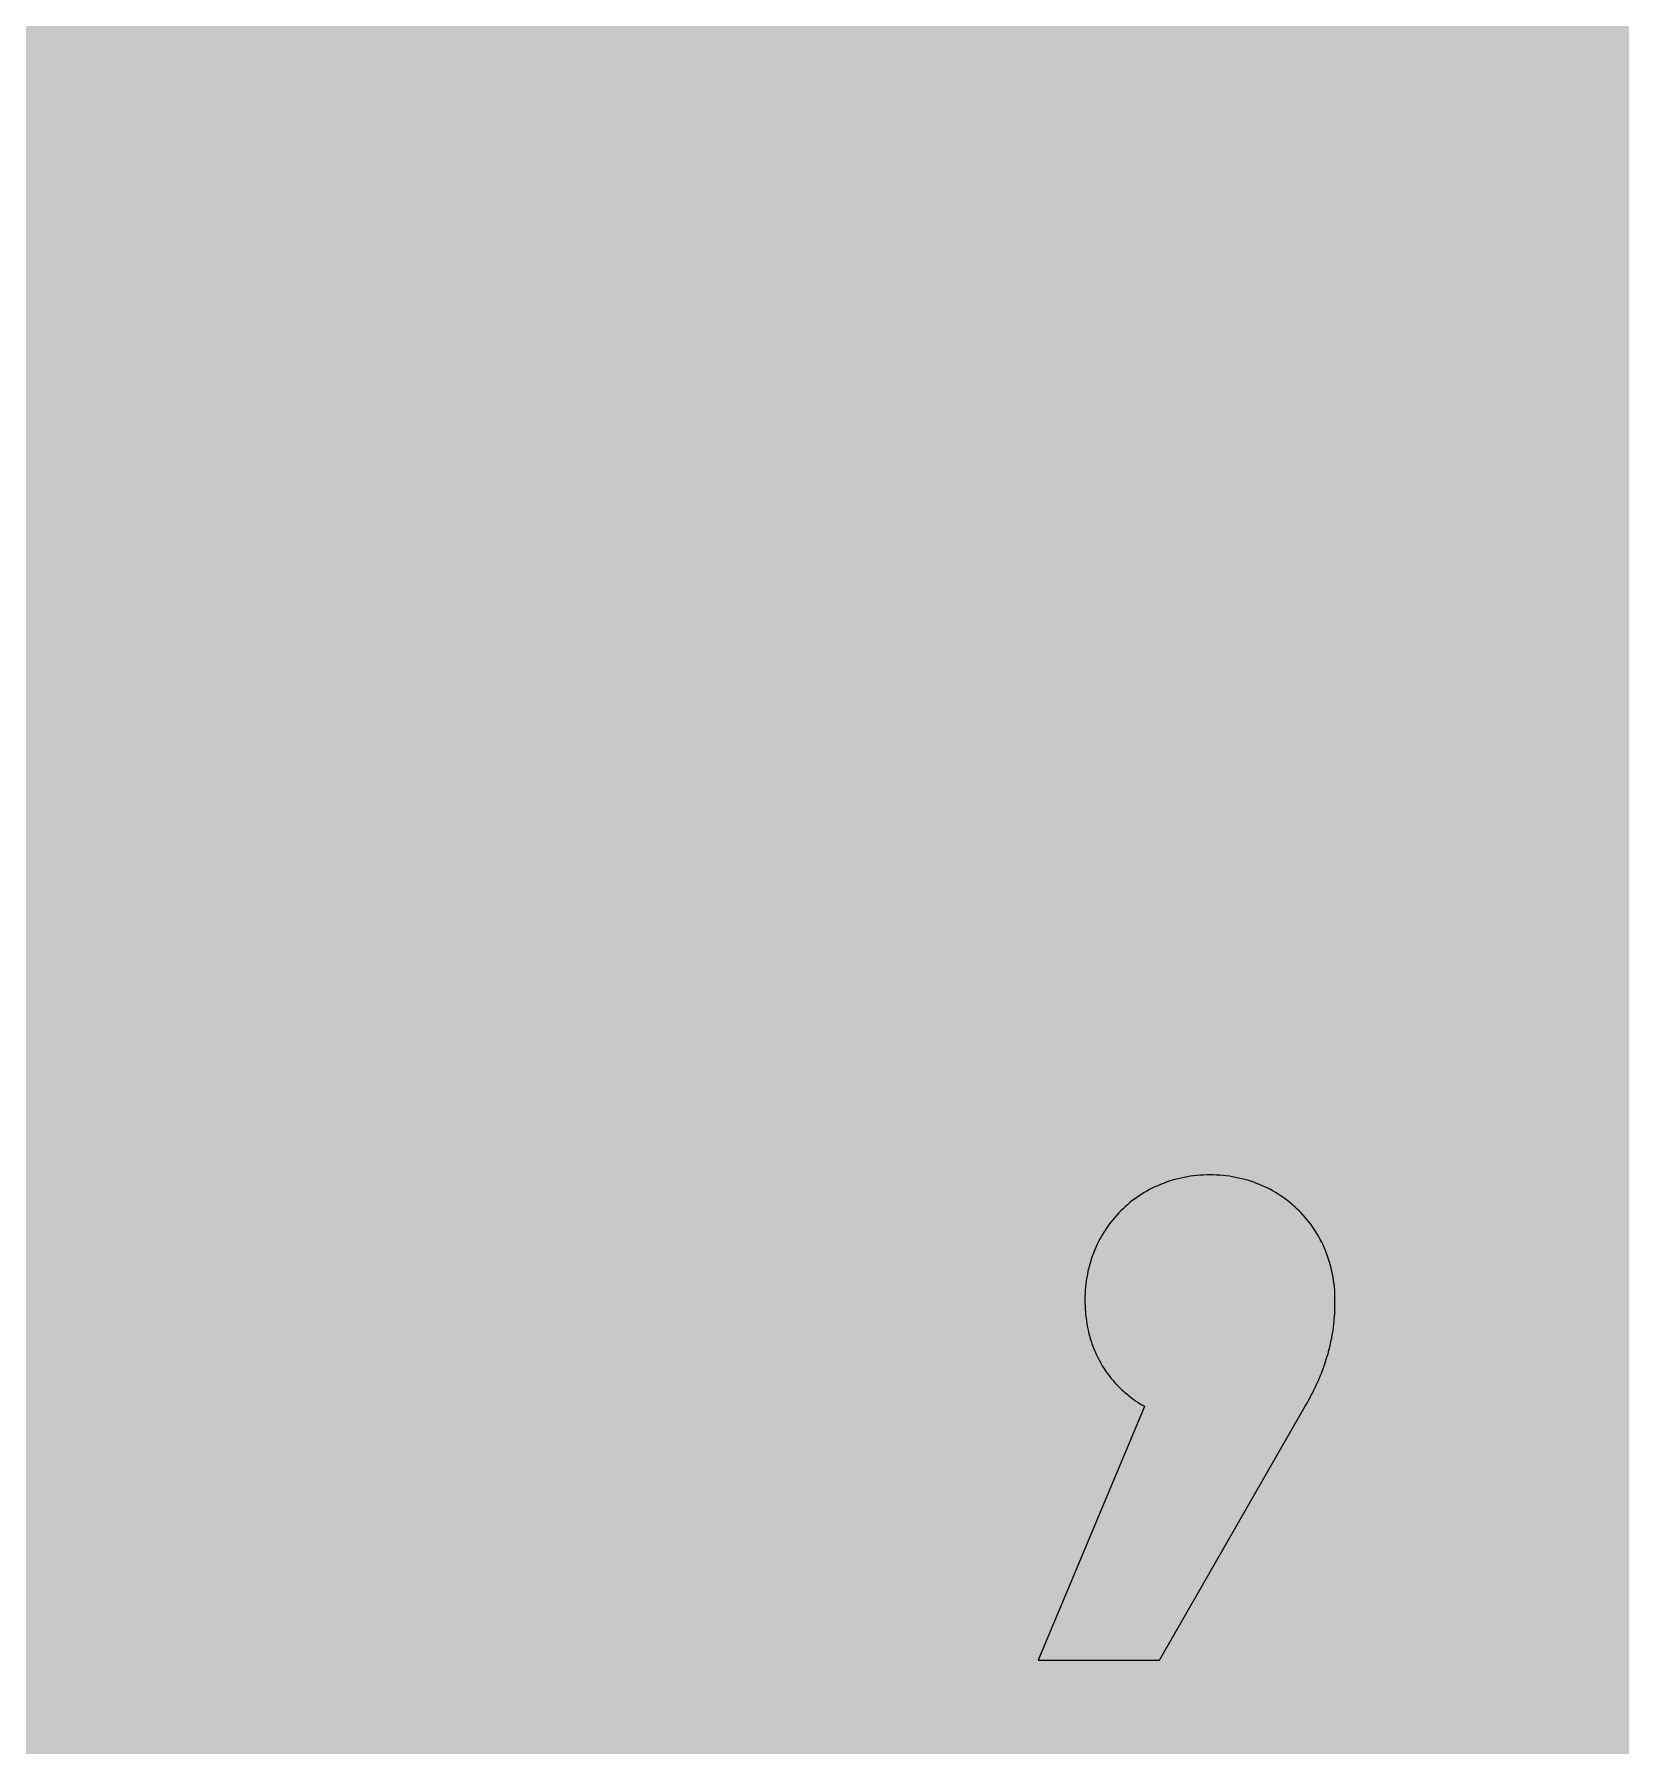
# Model space of a CAD drawing. Header units: millimetres. Extents: x 0 to 212, y 0 to 116.
# Drawn here: x 83.46 to 116.45, y 58.26 to 93.84 of the extents above; entities that cross this region are included whole.
import ezdxf

# ---------------------------------------------------------------- set-up
doc = ezdxf.new("R2010")
doc.units = ezdxf.units.MM

msp = doc.modelspace()

# ---------------------------------------------------------------- hatches: boundary and pattern name
for color, points in [(254, [(14.1633, 0.0536), (13.9878, 0.0533), (13.8125, 0.0559), (13.6373, 0.061), (13.462, 0.0686), (13.2893, 0.0787), (13.114, 0.0914), (12.9413, 0.1041), (12.7686, 0.1219), (12.5959, 0.1397), (12.4231, 0.16), (12.2504, 0.1829), (12.0777, 0.2057), (11.9075, 0.2337), (11.7373, 0.2616), (11.5672, 0.2921), (11.397, 0.3251), (11.2268, 0.3607), (11.0592, 0.3988), (10.8915, 0.4369), (10.7239, 0.4775), (10.5562, 0.5207), (10.3886, 0.5664), (10.2235, 0.6121), (10.0584, 0.6629), (9.8933, 0.7137), (9.7307, 0.7671), (9.5682, 0.8204), (9.4056, 0.8788), (9.2431, 0.9373), (9.083, 0.9982), (8.923, 1.0617), (8.763, 1.1252), (8.6055, 1.1938), (8.4455, 1.2624), (8.2906, 1.331), (8.1331, 1.4046), (7.9781, 1.4783), (7.8232, 1.5545), (7.6708, 1.6332), (7.5184, 1.7145), (7.366, 1.7958), (7.2161, 1.8796), (7.0663, 1.966), (6.919, 2.0523), (6.7716, 2.1438), (6.6243, 2.2352), (6.4795, 2.3266), (6.3348, 2.4232), (6.19, 2.5197), (6.0477, 2.6187), (5.908, 2.7178), (5.7683, 2.8194), (5.6286, 2.9235), (5.4915, 3.0302), (5.3543, 3.1369), (5.2197, 3.2461), (5.0851, 3.3579), (4.953, 3.4722), (4.8209, 3.5865), (4.6914, 3.7033), (4.5644, 3.8202), (4.4348, 3.9395), (4.3104, 4.0615), (4.1859, 4.1859), (4.0615, 4.3104), (3.9395, 4.4348), (3.8202, 4.5618), (3.7033, 4.6914), (3.5865, 4.8209), (3.4722, 4.953), (3.3579, 5.0851), (3.2487, 5.2197), (3.1369, 5.3543), (3.0302, 5.4915), (2.9235, 5.6286), (2.8194, 5.7683), (2.7178, 5.908), (2.6187, 6.0477), (2.5197, 6.19), (2.4232, 6.3348), (2.3266, 6.477), (2.2352, 6.6243), (2.1438, 6.7691), (2.0523, 6.919), (1.966, 7.0663), (1.8796, 7.2161), (1.7958, 7.366), (1.7145, 7.5184), (1.6332, 7.6708), (1.5545, 7.8232), (1.4783, 7.9781), (1.4046, 8.1331), (1.331, 8.2906), (1.2598, 8.4455), (1.1913, 8.603), (1.1252, 8.763), (1.0592, 8.923), (0.9982, 9.083), (0.9373, 9.2431), (0.8763, 9.4056), (0.8204, 9.5682), (0.7645, 9.7307), (0.7112, 9.8933), (0.6604, 10.0584), (0.6121, 10.2235), (0.5639, 10.3911), (0.5207, 10.5562), (0.4775, 10.7239), (0.4343, 10.8915), (0.3962, 11.0592), (0.3607, 11.2268), (0.3251, 11.397), (0.2921, 11.5672), (0.2616, 11.7373), (0.2311, 11.9075), (0.2057, 12.0802), (0.1803, 12.2504), (0.1575, 12.4231), (0.1372, 12.5959), (0.1194, 12.7686), (0.1041, 12.9413), (0.0889, 13.1166), (0.0787, 13.2893), (0.0686, 13.4645), (0.061, 13.6373), (0.0559, 13.8125), (0.0508, 13.9878), (0.0508, 14.163), (0.0522, 102.3592), (0.0508, 102.5322), (0.0559, 102.7074), (0.061, 102.8827), (0.0686, 103.058), (0.0787, 103.2307), (0.0889, 103.4059), (0.1041, 103.5787), (0.1194, 103.7514), (0.1372, 103.9241), (0.1575, 104.0968), (0.1803, 104.2695), (0.2057, 104.4423), (0.2311, 104.6124), (0.2616, 104.7826), (0.2921, 104.9528), (0.3251, 105.123), (0.3607, 105.2932), (0.3962, 105.4608), (0.4343, 105.6284), (0.4775, 105.7961), (0.5207, 105.9637), (0.5639, 106.1314), (0.6121, 106.2965), (0.6604, 106.4616), (0.7112, 106.6267), (0.7645, 106.7892), (0.8204, 106.9518), (0.8763, 107.1143), (0.9373, 107.2769), (0.9982, 107.4369), (1.0592, 107.5969), (1.1252, 107.757), (1.1913, 107.9144), (1.2598, 108.0745), (1.331, 108.2294), (1.4046, 108.3869), (1.4783, 108.5418), (1.5545, 108.6968), (1.6332, 108.8492), (1.7145, 109.0016), (1.7958, 109.154), (1.8796, 109.3038), (1.966, 109.4537), (2.0523, 109.601), (2.1438, 109.7483), (2.2352, 109.8956), (2.3266, 110.0404), (2.4232, 110.1852), (2.5197, 110.33), (2.6187, 110.4722), (2.7178, 110.6119), (2.8194, 110.7516), (2.9235, 110.8913), (3.0302, 111.0285), (3.1369, 111.1656), (3.2487, 111.3003), (3.3579, 111.4349), (3.4722, 111.567), (3.5865, 111.699), (3.7033, 111.8286), (3.8202, 111.9556), (3.9395, 112.0851), (4.0615, 112.2096), (4.1859, 112.334), (4.3104, 112.4585), (4.4348, 112.5804), (4.5644, 112.6998), (4.6914, 112.8166), (4.8209, 112.9335), (4.953, 113.0478), (5.0851, 113.1621), (5.2197, 113.2713), (5.3543, 113.3831), (5.4915, 113.4897), (5.6286, 113.5964), (5.7683, 113.7006), (5.908, 113.8022), (6.0477, 113.9012), (6.19, 114.0003), (6.3348, 114.0968), (6.4795, 114.1933), (6.6243, 114.2848), (6.7716, 114.3762), (6.919, 114.4676), (7.0663, 114.554), (7.2161, 114.6404), (7.366, 114.7242), (7.5184, 114.8055), (7.6708, 114.8867), (7.8232, 114.9655), (7.9781, 115.0417), (8.1331, 115.1153), (8.2906, 115.189), (8.4455, 115.2601), (8.6055, 115.3287), (8.763, 115.3947), (8.923, 115.4608), (9.083, 115.5217), (9.2431, 115.5827), (9.4056, 115.6437), (9.5682, 115.6995), (9.7307, 115.7554), (9.8933, 115.8088), (10.0584, 115.8596), (10.2235, 115.9078), (10.3886, 115.9561), (10.5562, 115.9993), (10.7239, 116.0424), (10.8915, 116.0856), (11.0592, 116.1237), (11.2268, 116.1593), (11.397, 116.1948), (11.5672, 116.2279), (11.7373, 116.2583), (11.9075, 116.2888), (12.0777, 116.3142), (12.2504, 116.3396), (12.4231, 116.3625), (12.5959, 116.3828), (12.7686, 116.4006), (12.9413, 116.4158), (13.114, 116.4311), (13.2893, 116.4412), (13.462, 116.4514), (13.6373, 116.459), (13.8125, 116.4641), (13.9878, 116.4692), (14.163, 116.4692), (197.6078, 116.4703), (197.7822, 116.4692), (197.9574, 116.4641), (198.1327, 116.459), (198.3054, 116.4514), (198.4807, 116.4412), (198.6534, 116.4311), (198.8287, 116.4158), (199.0014, 116.4006), (199.1741, 116.3828), (199.3468, 116.3625), (199.5195, 116.3396), (199.6897, 116.3142), (199.8624, 116.2888), (200.0326, 116.2583), (200.2028, 116.2279), (200.373, 116.1948), (200.5432, 116.1593), (200.7108, 116.1237), (200.8784, 116.0856), (201.0461, 116.0424), (201.2137, 115.9993), (201.3788, 115.9561), (201.5465, 115.9078), (201.7116, 115.8596), (201.8767, 115.8088), (202.0392, 115.7554), (202.2018, 115.6995), (202.3643, 115.6437), (202.5269, 115.5827), (202.6869, 115.5217), (202.8469, 115.4608), (203.007, 115.3947), (203.167, 115.3287), (203.3245, 115.2601), (203.4794, 115.189), (203.6369, 115.1153), (203.7918, 115.0417), (203.9468, 114.9655), (204.0992, 114.8867), (204.2516, 114.8055), (204.404, 114.7242), (204.5538, 114.6404), (204.7037, 114.554), (204.8535, 114.4676), (205.0009, 114.3762), (205.1456, 114.2848), (205.293, 114.1933), (205.4352, 114.0968), (205.58, 114.0003), (205.7222, 113.9012), (205.8619, 113.8022), (206.0016, 113.7006), (206.1413, 113.5964), (206.2785, 113.4897), (206.4156, 113.3831), (206.5503, 113.2713), (206.6849, 113.1621), (206.817, 113.0478), (206.949, 112.9335), (207.0786, 112.8166), (207.2081, 112.6998), (207.3351, 112.5804), (207.4596, 112.4585), (207.584, 112.334), (207.7085, 112.2096), (207.8304, 112.0851), (207.9498, 111.9556), (208.0666, 111.8286), (208.1835, 111.699), (208.2978, 111.567), (208.4121, 111.4349), (208.5238, 111.3003), (208.6331, 111.1656), (208.7397, 111.0285), (208.8464, 110.8913), (208.9506, 110.7516), (209.0522, 110.6119), (209.1512, 110.4722), (209.2503, 110.33), (209.3468, 110.1852), (209.4433, 110.0404), (209.5348, 109.8956), (209.6262, 109.7483), (209.7176, 109.601), (209.804, 109.4537), (209.8904, 109.3038), (209.9742, 109.154), (210.0555, 109.0016), (210.1367, 108.8492), (210.2155, 108.6968), (210.2917, 108.5418), (210.3653, 108.3869), (210.439, 108.2294), (210.5076, 108.0745), (210.5762, 107.9144), (210.6447, 107.757), (210.7082, 107.5969), (210.7717, 107.4369), (210.8327, 107.2769), (210.8911, 107.1143), (210.9495, 106.9518), (211.0029, 106.7892), (211.0562, 106.6267), (211.107, 106.4616), (211.1578, 106.2965), (211.2035, 106.1314), (211.2493, 105.9637), (211.2924, 105.7961), (211.3331, 105.6284), (211.3712, 105.4608), (211.4093, 105.2932), (211.4448, 105.123), (211.4779, 104.9528), (211.5083, 104.7826), (211.5363, 104.6124), (211.5642, 104.4423), (211.5871, 104.2695), (211.6099, 104.0968), (211.6303, 103.9241), (211.648, 103.7514), (211.6658, 103.5787), (211.6785, 103.4059), (211.6912, 103.2307), (211.7014, 103.058), (211.709, 102.8827), (211.7141, 102.7074), (211.7166, 102.5322), (211.7166, 102.3569), (211.7189, 14.1647), (211.7166, 13.9878), (211.7141, 13.8125), (211.709, 13.6373), (211.7014, 13.4645), (211.6912, 13.2893), (211.6785, 13.1166), (211.6658, 12.9413), (211.648, 12.7686), (211.6303, 12.5959), (211.6099, 12.4231), (211.5871, 12.2504), (211.5642, 12.0802), (211.5363, 11.9075), (211.5083, 11.7373), (211.4779, 11.5672), (211.4448, 11.397), (211.4093, 11.2268), (211.3712, 11.0592), (211.3331, 10.8915), (211.2924, 10.7239), (211.2493, 10.5562), (211.2035, 10.3911), (211.1578, 10.2235), (211.107, 10.0584), (211.0562, 9.8933), (211.0029, 9.7307), (210.9495, 9.5682), (210.8911, 9.4056), (210.8327, 9.2431), (210.7717, 9.083), (210.7082, 8.923), (210.6447, 8.763), (210.5762, 8.603), (210.5076, 8.4455), (210.439, 8.2906), (210.3653, 8.1331), (210.2917, 7.9781), (210.2155, 7.8232), (210.1367, 7.6708), (210.0555, 7.5184), (209.9742, 7.366), (209.8904, 7.2161), (209.804, 7.0663), (209.7176, 6.919), (209.6262, 6.7691), (209.5348, 6.6243), (209.4433, 6.477), (209.3468, 6.3348), (209.2503, 6.19), (209.1512, 6.0477), (209.0522, 5.908), (208.9506, 5.7683), (208.8464, 5.6286), (208.7397, 5.4915), (208.6331, 5.3543), (208.5238, 5.2197), (208.4121, 5.0851), (208.2978, 4.953), (208.1835, 4.8209), (208.0666, 4.6914), (207.9498, 4.5618), (207.8304, 4.4348), (207.7085, 4.3104), (207.584, 4.1859), (207.4596, 4.0615), (207.3351, 3.9395), (207.2081, 3.8202), (207.0786, 3.7033), (206.949, 3.5865), (206.817, 3.4722), (206.6849, 3.3579), (206.5503, 3.2461), (206.4156, 3.1369), (206.2785, 3.0302), (206.1413, 2.9235), (206.0016, 2.8194), (205.8619, 2.7178), (205.7222, 2.6187), (205.58, 2.5197), (205.4352, 2.4232), (205.293, 2.3266), (205.1456, 2.2352), (205.0009, 2.1438), (204.8535, 2.0523), (204.7037, 1.966), (204.5538, 1.8796), (204.404, 1.7958), (204.2516, 1.7145), (204.0992, 1.6332), (203.9468, 1.5545), (203.7918, 1.4783), (203.6369, 1.4046), (203.4794, 1.331), (203.3245, 1.2624), (203.167, 1.1938), (203.007, 1.1252), (202.8469, 1.0617), (202.6869, 0.9982), (202.5269, 0.9373), (202.3643, 0.8788), (202.2018, 0.8204), (202.0392, 0.7671), (201.8767, 0.7137), (201.7116, 0.6629), (201.5465, 0.6121), (201.3788, 0.5664), (201.2137, 0.5207), (201.0461, 0.4775), (200.8784, 0.4369), (200.7108, 0.3988), (200.5432, 0.3607), (200.373, 0.3251), (200.2028, 0.2921), (200.0326, 0.2616), (199.8624, 0.2337), (199.6897, 0.2057), (199.5195, 0.1829), (199.3468, 0.16), (199.1741, 0.1397), (199.0014, 0.1219), (198.8287, 0.1041), (198.6534, 0.0914), (198.4807, 0.0787), (198.3054, 0.0686), (198.1327, 0.061), (197.9574, 0.0559), (197.7822, 0.0533), (197.6069, 0.0533)]), (59, [(105.307, 67.5291), (105.3059, 67.4624), (105.3084, 67.3989), (105.3109, 67.3354), (105.316, 67.2744), (105.3211, 67.2135), (105.3287, 67.1551), (105.3363, 67.0966), (105.344, 67.0382), (105.3541, 66.9823), (105.3668, 66.929), (105.377, 66.8731), (105.3897, 66.8223), (105.4049, 66.769), (105.4176, 66.7182), (105.4354, 66.6699), (105.4506, 66.6191), (105.4684, 66.5709), (105.4862, 66.5251), (105.504, 66.4794), (105.5243, 66.4337), (105.5446, 66.3905), (105.5649, 66.3473), (105.5853, 66.3067), (105.6056, 66.2635), (105.6284, 66.2254), (105.6513, 66.1848), (105.6742, 66.1467), (105.697, 66.1111), (105.7224, 66.073), (105.7453, 66.0375), (105.7707, 66.0044), (105.7961, 65.9714), (105.8215, 65.9384), (105.8469, 65.9054), (105.8723, 65.8749), (105.8977, 65.8444), (105.9231, 65.8139), (105.9485, 65.786), (105.9764, 65.7581), (106.0018, 65.7327), (106.0272, 65.7073), (106.0526, 65.6819), (106.0806, 65.6565), (106.106, 65.6336), (106.1314, 65.6107), (106.1568, 65.5879), (106.1822, 65.5676), (106.2076, 65.5472), (106.2304, 65.5269), (106.2558, 65.5066), (106.2812, 65.4888), (106.3041, 65.471), (106.3269, 65.4558), (106.3498, 65.438), (106.3727, 65.4228), (106.3955, 65.4101), (106.4158, 65.3948), (106.4362, 65.3821), (106.4565, 65.3694), (106.4768, 65.3567), (106.4971, 65.3466), (106.5149, 65.3364), (106.5327, 65.3263), (106.5479, 65.3161), (104.3368, 60.0396), (106.8599, 60.0396), (109.886, 65.3175), (109.9109, 65.3644), (109.9388, 65.4101), (109.9642, 65.4558), (109.9871, 65.5015), (110.0125, 65.5472), (110.0353, 65.593), (110.0582, 65.6387), (110.0785, 65.6819), (110.0988, 65.725), (110.1192, 65.7682), (110.1395, 65.8114), (110.1598, 65.8546), (110.1776, 65.8978), (110.1954, 65.9384), (110.2106, 65.9816), (110.2284, 66.0222), (110.2436, 66.0629), (110.2589, 66.1035), (110.2741, 66.1416), (110.2868, 66.1822), (110.2995, 66.2203), (110.3147, 66.261), (110.3249, 66.2991), (110.3376, 66.3372), (110.3478, 66.3727), (110.3605, 66.4108), (110.3706, 66.4489), (110.3808, 66.4845), (110.3884, 66.5201), (110.3986, 66.5556), (110.4062, 66.5912), (110.4138, 66.6267), (110.4214, 66.6598), (110.429, 66.6928), (110.4367, 66.7283), (110.4417, 66.7614), (110.4468, 66.7944), (110.4544, 66.8249), (110.4595, 66.8579), (110.4646, 66.8884), (110.4671, 66.9214), (110.4722, 66.9519), (110.4773, 66.9823), (110.4798, 67.0128), (110.4824, 67.0408), (110.4849, 67.0712), (110.49, 67.0992), (110.49, 67.1271), (110.4925, 67.1551), (110.4951, 67.183), (110.4976, 67.2109), (110.5002, 67.2363), (110.5002, 67.2643), (110.5027, 67.2897), (110.5027, 67.3151), (110.5027, 67.3405), (110.5052, 67.3659), (110.5052, 67.3887), (110.5052, 67.4141), (110.5052, 67.437), (110.5052, 67.4599), (110.5052, 67.4827), (110.5052, 67.5056), (110.5052, 67.5284), (110.5052, 67.597), (110.5027, 67.6656), (110.5002, 67.7316), (110.4925, 67.8002), (110.4849, 67.8663), (110.4773, 67.9323), (110.4671, 67.9983), (110.4544, 68.0618), (110.4417, 68.1279), (110.4265, 68.1914), (110.4113, 68.2523), (110.3935, 68.3158), (110.3732, 68.3768), (110.3528, 68.4378), (110.33, 68.4962), (110.3071, 68.5571), (110.2817, 68.6156), (110.2563, 68.6714), (110.2284, 68.7273), (110.2004, 68.7832), (110.17, 68.8391), (110.1395, 68.8924), (110.1065, 68.9458), (110.0734, 68.9991), (110.0379, 69.0499), (110.0023, 69.1007), (109.9642, 69.149), (109.9261, 69.1972), (109.8855, 69.2455), (109.8448, 69.2912), (109.8017, 69.3369), (109.7585, 69.3801), (109.7153, 69.4233), (109.6696, 69.4665), (109.6239, 69.5071), (109.5756, 69.5477), (109.5273, 69.5858), (109.4791, 69.6239), (109.4283, 69.6595), (109.3775, 69.6951), (109.3241, 69.7281), (109.2708, 69.7611), (109.2175, 69.7916), (109.1616, 69.8221), (109.1057, 69.85), (109.0498, 69.8779), (108.9939, 69.9033), (108.9355, 69.9287), (108.8746, 69.9516), (108.8161, 69.9745), (108.7552, 69.9948), (108.6942, 70.0151), (108.6307, 70.0329), (108.5698, 70.0481), (108.5063, 70.0634), (108.4402, 70.0761), (108.3767, 70.0888), (108.3107, 70.0989), (108.2446, 70.1091), (108.1786, 70.1142), (108.11, 70.1218), (108.044, 70.1243), (107.9754, 70.1269), (107.9068, 70.1269), (107.8382, 70.1269), (107.7697, 70.1243), (107.7011, 70.1218), (107.635, 70.1142), (107.5665, 70.1091), (107.5004, 70.0989), (107.4369, 70.0888), (107.3709, 70.0761), (107.3074, 70.0634), (107.2439, 70.0481), (107.1804, 70.0329), (107.1194, 70.0151), (107.0559, 69.9948), (106.9975, 69.9745), (106.9365, 69.9516), (106.8781, 69.9287), (106.8197, 69.9033), (106.7613, 69.8779), (106.7054, 69.85), (106.6495, 69.8221), (106.5936, 69.7916), (106.5403, 69.7611), (106.487, 69.7281), (106.4362, 69.6951), (106.3828, 69.6595), (106.3346, 69.6239), (106.2838, 69.5858), (106.2355, 69.5477), (106.1898, 69.5071), (106.1415, 69.4665), (106.0983, 69.4233), (106.0526, 69.3801), (106.0094, 69.3369), (105.9688, 69.2912), (105.9256, 69.2455), (105.8875, 69.1972), (105.8494, 69.149), (105.8113, 69.1007), (105.7758, 69.0499), (105.7402, 68.9991), (105.7046, 68.9458), (105.6742, 68.8924), (105.6411, 68.8391), (105.6107, 68.7832), (105.5827, 68.7273), (105.5548, 68.6714), (105.5294, 68.6156), (105.504, 68.5571), (105.4811, 68.4962), (105.4583, 68.4378), (105.4379, 68.3768), (105.4202, 68.3158), (105.4024, 68.2523), (105.3846, 68.1914), (105.3694, 68.1279), (105.3567, 68.0618), (105.344, 67.9983), (105.3338, 67.9323), (105.3262, 67.8663), (105.3186, 67.8002), (105.3135, 67.7316), (105.3084, 67.6656), (105.3059, 67.597), (105.3059, 67.5284)])]:
    msp.add_hatch(color=color).paths.add_polyline_path(points)
h = msp.add_hatch(color=59)
edge = h.paths.add_edge_path()
edge.add_line((92.3851, 64.9287), (92.6135, 64.93))
edge.add_line((92.6135, 64.93), (92.8421, 64.9351))
edge.add_line((92.8421, 64.9351), (93.0656, 64.9453))
edge.add_line((93.0656, 64.9453), (93.2891, 64.9605))
edge.add_line((93.2891, 64.9605), (93.5101, 64.9808))
edge.add_line((93.5101, 64.9808), (93.7285, 65.0037))
edge.add_line((93.7285, 65.0037), (93.9444, 65.0316))
edge.add_line((93.9444, 65.0316), (94.1578, 65.0646))
edge.add_line((94.1578, 65.0646), (94.3686, 65.1002))
edge.add_line((94.3686, 65.1002), (94.5769, 65.1434))
edge.add_line((94.5769, 65.1434), (94.7826, 65.1891))
edge.add_line((94.7826, 65.1891), (94.9833, 65.2399))
edge.add_line((94.9833, 65.2399), (95.184, 65.2958))
edge.add_line((95.184, 65.2958), (95.3821, 65.3542))
edge.add_line((95.3821, 65.3542), (95.5751, 65.4202))
edge.add_line((95.5751, 65.4202), (95.7682, 65.4888))
edge.add_line((95.7682, 65.4888), (95.9561, 65.565))
edge.add_line((95.9561, 65.565), (96.1415, 65.6438))
edge.add_line((96.1415, 65.6438), (96.3244, 65.7276))
edge.add_line((96.3244, 65.7276), (96.5022, 65.819))
edge.add_line((96.5022, 65.819), (96.68, 65.913))
edge.add_line((96.68, 65.913), (96.8527, 66.0121))
edge.add_line((96.8527, 66.0121), (97.0229, 66.1162))
edge.add_line((97.0229, 66.1162), (97.1906, 66.228))
edge.add_line((97.1906, 66.228), (97.3531, 66.3423))
edge.add_line((97.3531, 66.3423), (97.5131, 66.4616))
edge.add_line((97.5131, 66.4616), (97.6706, 66.5886))
edge.add_line((97.6706, 66.5886), (97.8256, 66.7207))
edge.add_line((97.8256, 66.7207), (97.9754, 66.8553))
edge.add_line((97.9754, 66.8553), (98.1227, 66.9976))
edge.add_line((98.1227, 66.9976), (98.265, 67.1474))
edge.add_line((98.265, 67.1474), (98.4047, 67.2998))
edge.add_line((98.4047, 67.2998), (98.5393, 67.4573))
edge.add_line((98.5393, 67.4573), (98.6714, 67.6224))
edge.add_line((98.6714, 67.6224), (98.8009, 67.7926))
edge.add_line((98.8009, 67.7926), (98.9254, 67.9679))
edge.add_line((98.9254, 67.9679), (99.0473, 68.1507))
edge.add_line((99.0473, 68.1507), (99.1641, 68.3387))
edge.add_line((99.1641, 68.3387), (99.2784, 68.5317))
edge.add_line((99.2784, 68.5317), (99.3877, 68.7299))
edge.add_line((99.3877, 68.7299), (99.4918, 68.9356))
edge.add_line((99.4918, 68.9356), (99.5934, 69.1464))
edge.add_line((99.5934, 69.1464), (99.6925, 69.3649))
edge.add_line((99.6925, 69.3649), (99.7864, 69.5884))
edge.add_line((99.7864, 69.5884), (99.8753, 69.817))
edge.add_line((99.8753, 69.817), (99.9592, 70.0532))
edge.add_line((99.9592, 70.0532), (100.0404, 70.2945))
edge.add_line((100.0404, 70.2945), (100.1166, 70.5434))
edge.add_line((100.1166, 70.5434), (100.1903, 70.7974))
edge.add_line((100.1903, 70.7974), (100.2563, 71.059))
edge.add_line((100.2563, 71.059), (100.3198, 71.3257))
edge.add_line((100.3198, 71.3257), (100.3808, 71.6001))
edge.add_line((100.3808, 71.6001), (100.4341, 71.8795))
edge.add_line((100.4341, 71.8795), (100.4849, 72.1665))
edge.add_line((100.4849, 72.1665), (100.5307, 72.4586))
edge.add_line((100.5307, 72.4586), (100.5713, 72.7608))
edge.add_line((100.5713, 72.7608), (100.6069, 73.0656))
edge.add_line((100.6069, 73.0656), (100.6399, 73.3806))
edge.add_line((100.6399, 73.3806), (100.6653, 73.7006))
edge.add_line((100.6653, 73.7006), (100.6881, 74.0283))
edge.add_line((100.6881, 74.0283), (100.7059, 74.361))
edge.add_line((100.7059, 74.361), (100.7186, 74.7014))
edge.add_line((100.7186, 74.7014), (100.7262, 75.0494))
edge.add_line((100.7262, 75.0494), (100.7288, 75.405))
edge.add_line((100.7288, 75.405), (100.7262, 75.7606))
edge.add_line((100.7262, 75.7606), (100.7186, 76.1086))
edge.add_line((100.7186, 76.1086), (100.7059, 76.4489))
edge.add_line((100.7059, 76.4489), (100.6881, 76.7817))
edge.add_line((100.6881, 76.7817), (100.6653, 77.1093))
edge.add_line((100.6653, 77.1093), (100.6399, 77.4294))
edge.add_line((100.6399, 77.4294), (100.6069, 77.7443))
edge.add_line((100.6069, 77.7443), (100.5713, 78.0491))
edge.add_line((100.5713, 78.0491), (100.5307, 78.3488))
edge.add_line((100.5307, 78.3488), (100.4849, 78.6435))
edge.add_line((100.4849, 78.6435), (100.4341, 78.9305))
edge.add_line((100.4341, 78.9305), (100.3808, 79.2099))
edge.add_line((100.3808, 79.2099), (100.3198, 79.4842))
edge.add_line((100.3198, 79.4842), (100.2563, 79.7509))
edge.add_line((100.2563, 79.7509), (100.1903, 80.0125))
edge.add_line((100.1903, 80.0125), (100.1166, 80.2665))
edge.add_line((100.1166, 80.2665), (100.0404, 80.5155))
edge.add_line((100.0404, 80.5155), (99.9592, 80.7568))
edge.add_line((99.9592, 80.7568), (99.8753, 80.993))
edge.add_line((99.8753, 80.993), (99.7864, 81.2216))
edge.add_line((99.7864, 81.2216), (99.6925, 81.4451))
edge.add_line((99.6925, 81.4451), (99.5934, 81.6635))
edge.add_line((99.5934, 81.6635), (99.4918, 81.8744))
edge.add_line((99.4918, 81.8744), (99.3877, 82.0801))
edge.add_line((99.3877, 82.0801), (99.2784, 82.2782))
edge.add_line((99.2784, 82.2782), (99.1641, 82.4713))
edge.add_line((99.1641, 82.4713), (99.0473, 82.6592))
edge.add_line((99.0473, 82.6592), (98.9254, 82.8421))
edge.add_line((98.9254, 82.8421), (98.8009, 83.0174))
edge.add_line((98.8009, 83.0174), (98.6714, 83.1875))
edge.add_line((98.6714, 83.1875), (98.5393, 83.3526))
edge.add_line((98.5393, 83.3526), (98.4047, 83.5101))
edge.add_line((98.4047, 83.5101), (98.265, 83.6625))
edge.add_line((98.265, 83.6625), (98.1227, 83.8098))
edge.add_line((98.1227, 83.8098), (97.9754, 83.9521))
edge.add_line((97.9754, 83.9521), (97.8256, 84.0892))
edge.add_line((97.8256, 84.0892), (97.6706, 84.2213))
edge.add_line((97.6706, 84.2213), (97.5131, 84.3458))
edge.add_line((97.5131, 84.3458), (97.3531, 84.4677))
edge.add_line((97.3531, 84.4677), (97.1906, 84.582))
edge.add_line((97.1906, 84.582), (97.0229, 84.6938))
edge.add_line((97.0229, 84.6938), (96.8527, 84.7979))
edge.add_line((96.8527, 84.7979), (96.68, 84.897))
edge.add_line((96.68, 84.897), (96.5022, 84.9909))
edge.add_line((96.5022, 84.9909), (96.3244, 85.0824))
edge.add_line((96.3244, 85.0824), (96.1415, 85.1662))
edge.add_line((96.1415, 85.1662), (95.9561, 85.2449))
edge.add_line((95.9561, 85.2449), (95.7682, 85.3186))
edge.add_line((95.7682, 85.3186), (95.5751, 85.3897))
edge.add_line((95.5751, 85.3897), (95.3821, 85.4558))
edge.add_line((95.3821, 85.4558), (95.184, 85.5142))
edge.add_line((95.184, 85.5142), (94.9833, 85.5701))
edge.add_line((94.9833, 85.5701), (94.7826, 85.6209))
edge.add_line((94.7826, 85.6209), (94.5769, 85.6666))
edge.add_line((94.5769, 85.6666), (94.3686, 85.7072))
edge.add_line((94.3686, 85.7072), (94.1578, 85.7453))
edge.add_line((94.1578, 85.7453), (93.9444, 85.7783))
edge.add_line((93.9444, 85.7783), (93.7285, 85.8063))
edge.add_line((93.7285, 85.8063), (93.5101, 85.8291))
edge.add_line((93.5101, 85.8291), (93.2891, 85.8469))
edge.add_line((93.2891, 85.8469), (93.0656, 85.8622))
edge.add_line((93.0656, 85.8622), (92.8421, 85.8723))
edge.add_line((92.8421, 85.8723), (92.6135, 85.8799))
edge.add_line((92.6135, 85.8799), (92.3849, 85.8825))
edge.add_line((92.3849, 85.8825), (92.1537, 85.8799))
edge.add_line((92.1537, 85.8799), (91.9251, 85.8723))
edge.add_line((91.9251, 85.8723), (91.7016, 85.8622))
edge.add_line((91.7016, 85.8622), (91.4781, 85.8469))
edge.add_line((91.4781, 85.8469), (91.2571, 85.8291))
edge.add_line((91.2571, 85.8291), (91.0387, 85.8063))
edge.add_line((91.0387, 85.8063), (90.8228, 85.7783))
edge.add_line((90.8228, 85.7783), (90.6094, 85.7453))
edge.add_line((90.6094, 85.7453), (90.4011, 85.7072))
edge.add_line((90.4011, 85.7072), (90.1929, 85.6666))
edge.add_line((90.1929, 85.6666), (89.9871, 85.6209))
edge.add_line((89.9871, 85.6209), (89.7839, 85.5701))
edge.add_line((89.7839, 85.5701), (89.5833, 85.5142))
edge.add_line((89.5833, 85.5142), (89.3877, 85.4558))
edge.add_line((89.3877, 85.4558), (89.1921, 85.3897))
edge.add_line((89.1921, 85.3897), (89.0016, 85.3186))
edge.add_line((89.0016, 85.3186), (88.8136, 85.2449))
edge.add_line((88.8136, 85.2449), (88.6282, 85.1662))
edge.add_line((88.6282, 85.1662), (88.4453, 85.0824))
edge.add_line((88.4453, 85.0824), (88.265, 84.9909))
edge.add_line((88.265, 84.9909), (88.0897, 84.897))
edge.add_line((88.0897, 84.897), (87.9145, 84.7979))
edge.add_line((87.9145, 84.7979), (87.7443, 84.6938))
edge.add_line((87.7443, 84.6938), (87.5792, 84.582))
edge.add_line((87.5792, 84.582), (87.4141, 84.4677))
edge.add_line((87.4141, 84.4677), (87.2541, 84.3458))
edge.add_line((87.2541, 84.3458), (87.0966, 84.2213))
edge.add_line((87.0966, 84.2213), (86.9442, 84.0892))
edge.add_line((86.9442, 84.0892), (86.7943, 83.9521))
edge.add_line((86.7943, 83.9521), (86.647, 83.8098))
edge.add_line((86.647, 83.8098), (86.5048, 83.6625))
edge.add_line((86.5048, 83.6625), (86.3651, 83.5101))
edge.add_line((86.3651, 83.5101), (86.2279, 83.3526))
edge.add_line((86.2279, 83.3526), (86.0958, 83.1875))
edge.add_line((86.0958, 83.1875), (85.9663, 83.0174))
edge.add_line((85.9663, 83.0174), (85.8418, 82.8421))
edge.add_line((85.8418, 82.8421), (85.7225, 82.6592))
edge.add_line((85.7225, 82.6592), (85.6031, 82.4713))
edge.add_line((85.6031, 82.4713), (85.4913, 82.2782))
edge.add_line((85.4913, 82.2782), (85.3821, 82.0801))
edge.add_line((85.3821, 82.0801), (85.2754, 81.8744))
edge.add_line((85.2754, 81.8744), (85.1738, 81.6635))
edge.add_line((85.1738, 81.6635), (85.0773, 81.4451))
edge.add_line((85.0773, 81.4451), (84.9833, 81.2216))
edge.add_line((84.9833, 81.2216), (84.8944, 80.993))
edge.add_line((84.8944, 80.993), (84.8081, 80.7568))
edge.add_line((84.8081, 80.7568), (84.7293, 80.5155))
edge.add_line((84.7293, 80.5155), (84.6506, 80.2665))
edge.add_line((84.6506, 80.2665), (84.5795, 80.0125))
edge.add_line((84.5795, 80.0125), (84.5109, 79.7509))
edge.add_line((84.5109, 79.7509), (84.4474, 79.4842))
edge.add_line((84.4474, 79.4842), (84.389, 79.2099))
edge.add_line((84.389, 79.2099), (84.3331, 78.9305))
edge.add_line((84.3331, 78.9305), (84.2848, 78.6435))
edge.add_line((84.2848, 78.6435), (84.2391, 78.3488))
edge.add_line((84.2391, 78.3488), (84.1985, 78.0491))
edge.add_line((84.1985, 78.0491), (84.1604, 77.7443))
edge.add_line((84.1604, 77.7443), (84.1299, 77.4294))
edge.add_line((84.1299, 77.4294), (84.1019, 77.1093))
edge.add_line((84.1019, 77.1093), (84.0816, 76.7817))
edge.add_line((84.0816, 76.7817), (84.0638, 76.4489))
edge.add_line((84.0638, 76.4489), (84.0511, 76.1086))
edge.add_line((84.0511, 76.1086), (84.0435, 75.7606))
edge.add_line((84.0435, 75.7606), (84.041, 75.405))
edge.add_line((84.041, 75.405), (84.0435, 75.0672))
edge.add_line((84.0435, 75.0672), (84.0511, 74.737))
edge.add_line((84.0511, 74.737), (84.0638, 74.4118))
edge.add_line((84.0638, 74.4118), (84.0816, 74.0918))
edge.add_line((84.0816, 74.0918), (84.1019, 73.7768))
edge.add_line((84.1019, 73.7768), (84.1299, 73.4695))
edge.add_line((84.1299, 73.4695), (84.1604, 73.1672))
edge.add_line((84.1604, 73.1672), (84.1985, 72.8701))
edge.add_line((84.1985, 72.8701), (84.2391, 72.5805))
edge.add_line((84.2391, 72.5805), (84.2848, 72.296))
edge.add_line((84.2848, 72.296), (84.3331, 72.0166))
edge.add_line((84.3331, 72.0166), (84.389, 71.7423))
edge.add_line((84.389, 71.7423), (84.4474, 71.4756))
edge.add_line((84.4474, 71.4756), (84.5109, 71.214))
edge.add_line((84.5109, 71.214), (84.5795, 70.9574))
edge.add_line((84.5795, 70.9574), (84.6506, 70.706))
edge.add_line((84.6506, 70.706), (84.7293, 70.4621))
edge.add_line((84.7293, 70.4621), (84.8081, 70.2208))
edge.add_line((84.8081, 70.2208), (84.8944, 69.9872))
edge.add_line((84.8944, 69.9872), (84.9833, 69.7586))
edge.add_line((84.9833, 69.7586), (85.0773, 69.535))
edge.add_line((85.0773, 69.535), (85.1738, 69.3191))
edge.add_line((85.1738, 69.3191), (85.2754, 69.1058))
edge.add_line((85.2754, 69.1058), (85.3821, 68.9))
edge.add_line((85.3821, 68.9), (85.4913, 68.6994))
edge.add_line((85.4913, 68.6994), (85.6031, 68.5038))
edge.add_line((85.6031, 68.5038), (85.7225, 68.3133))
edge.add_line((85.7225, 68.3133), (85.8418, 68.1304))
edge.add_line((85.8418, 68.1304), (85.9663, 67.9501))
edge.add_line((85.9663, 67.9501), (86.0958, 67.7774))
edge.add_line((86.0958, 67.7774), (86.2279, 67.6072))
edge.add_line((86.2279, 67.6072), (86.3651, 67.4446))
edge.add_line((86.3651, 67.4446), (86.5048, 67.2871))
edge.add_line((86.5048, 67.2871), (86.647, 67.1347))
edge.add_line((86.647, 67.1347), (86.7943, 66.9874))
edge.add_line((86.7943, 66.9874), (86.9442, 66.8452))
edge.add_line((86.9442, 66.8452), (87.0966, 66.708))
edge.add_line((87.0966, 66.708), (87.2541, 66.5759))
edge.add_line((87.2541, 66.5759), (87.4141, 66.4515))
edge.add_line((87.4141, 66.4515), (87.5792, 66.3296))
edge.add_line((87.5792, 66.3296), (87.7443, 66.2127))
edge.add_line((87.7443, 66.2127), (87.9145, 66.1035))
edge.add_line((87.9145, 66.1035), (88.0897, 65.9968))
edge.add_line((88.0897, 65.9968), (88.265, 65.8952))
edge.add_line((88.265, 65.8952), (88.4453, 65.8012))
edge.add_line((88.4453, 65.8012), (88.6282, 65.7098))
edge.add_line((88.6282, 65.7098), (88.8136, 65.6234))
edge.add_line((88.8136, 65.6234), (89.0016, 65.5447))
edge.add_line((89.0016, 65.5447), (89.1921, 65.4685))
edge.add_line((89.1921, 65.4685), (89.3877, 65.3974))
edge.add_line((89.3877, 65.3974), (89.5833, 65.3339))
edge.add_line((89.5833, 65.3339), (89.7839, 65.2729))
edge.add_line((89.7839, 65.2729), (89.9871, 65.217))
edge.add_line((89.9871, 65.217), (90.1929, 65.1662))
edge.add_line((90.1929, 65.1662), (90.4011, 65.1205))
edge.add_line((90.4011, 65.1205), (90.6094, 65.0799))
edge.add_line((90.6094, 65.0799), (90.8228, 65.0443))
edge.add_line((90.8228, 65.0443), (91.0387, 65.0138))
edge.add_line((91.0387, 65.0138), (91.2571, 64.9859))
edge.add_line((91.2571, 64.9859), (91.4781, 64.9656))
edge.add_line((91.4781, 64.9656), (91.7016, 64.9478))
edge.add_line((91.7016, 64.9478), (91.9251, 64.9376))
edge.add_line((91.9251, 64.9376), (92.1537, 64.93))
edge.add_line((92.1537, 64.93), (92.3849, 64.9275))
edge = h.paths.add_edge_path(flags=16)
edge.add_line((92.3851, 82.7412), (92.5246, 82.738))
edge.add_line((92.5246, 82.738), (92.6617, 82.7329))
edge.add_line((92.6617, 82.7329), (92.7989, 82.7253))
edge.add_line((92.7989, 82.7253), (92.931, 82.7151))
edge.add_line((92.931, 82.7151), (93.0605, 82.6999))
edge.add_line((93.0605, 82.6999), (93.1901, 82.6821))
edge.add_line((93.1901, 82.6821), (93.3145, 82.6618))
edge.add_line((93.3145, 82.6618), (93.439, 82.6389))
edge.add_line((93.439, 82.6389), (93.5584, 82.611))
edge.add_line((93.5584, 82.611), (93.6777, 82.5805))
edge.add_line((93.6777, 82.5805), (93.792, 82.5449))
edge.add_line((93.792, 82.5449), (93.9063, 82.5094))
edge.add_line((93.9063, 82.5094), (94.0156, 82.4687))
edge.add_line((94.0156, 82.4687), (94.1248, 82.423))
edge.add_line((94.1248, 82.423), (94.2315, 82.3773))
edge.add_line((94.2315, 82.3773), (94.3331, 82.3239))
edge.add_line((94.3331, 82.3239), (94.4347, 82.2706))
edge.add_line((94.4347, 82.2706), (94.5337, 82.2122))
edge.add_line((94.5337, 82.2122), (94.6302, 82.1512))
edge.add_line((94.6302, 82.1512), (94.7242, 82.0852))
edge.add_line((94.7242, 82.0852), (94.8157, 82.0166))
edge.add_line((94.8157, 82.0166), (94.9046, 81.9455))
edge.add_line((94.9046, 81.9455), (94.9935, 81.8693))
edge.add_line((94.9935, 81.8693), (95.0773, 81.7905))
edge.add_line((95.0773, 81.7905), (95.1586, 81.7067))
edge.add_line((95.1586, 81.7067), (95.2398, 81.6204))
edge.add_line((95.2398, 81.6204), (95.3186, 81.5315))
edge.add_line((95.3186, 81.5315), (95.3922, 81.4349))
edge.add_line((95.3922, 81.4349), (95.4659, 81.3384))
edge.add_line((95.4659, 81.3384), (95.537, 81.2368))
edge.add_line((95.537, 81.2368), (95.6056, 81.1327))
edge.add_line((95.6056, 81.1327), (95.6742, 81.0235))
edge.add_line((95.6742, 81.0235), (95.7377, 80.9092))
edge.add_line((95.7377, 80.9092), (95.7986, 80.7923))
edge.add_line((95.7986, 80.7923), (95.8596, 80.6729))
edge.add_line((95.8596, 80.6729), (95.918, 80.5485))
edge.add_line((95.918, 80.5485), (95.9739, 80.4189))
edge.add_line((95.9739, 80.4189), (96.0272, 80.2869))
edge.add_line((96.0272, 80.2869), (96.078, 80.1522))
edge.add_line((96.078, 80.1522), (96.1263, 80.01))
edge.add_line((96.1263, 80.01), (96.1746, 79.8678))
edge.add_line((96.1746, 79.8678), (96.2177, 79.7179))
edge.add_line((96.2177, 79.7179), (96.2609, 79.5655))
edge.add_line((96.2609, 79.5655), (96.3016, 79.4106))
edge.add_line((96.3016, 79.4106), (96.3397, 79.2505))
edge.add_line((96.3397, 79.2505), (96.3778, 79.0854))
edge.add_line((96.3778, 79.0854), (96.4108, 78.9178))
edge.add_line((96.4108, 78.9178), (96.4438, 78.7451))
edge.add_line((96.4438, 78.7451), (96.4743, 78.5673))
edge.add_line((96.4743, 78.5673), (96.5022, 78.3869))
edge.add_line((96.5022, 78.3869), (96.5302, 78.2015))
edge.add_line((96.5302, 78.2015), (96.553, 78.0136))
edge.add_line((96.553, 78.0136), (96.5759, 77.818))
edge.add_line((96.5759, 77.818), (96.5962, 77.6224))
edge.add_line((96.5962, 77.6224), (96.614, 77.4192))
edge.add_line((96.614, 77.4192), (96.6318, 77.2135))
edge.add_line((96.6318, 77.2135), (96.6445, 77.0026))
edge.add_line((96.6445, 77.0026), (96.6572, 76.7867))
edge.add_line((96.6572, 76.7867), (96.6673, 76.5683))
edge.add_line((96.6673, 76.5683), (96.6775, 76.3448))
edge.add_line((96.6775, 76.3448), (96.6826, 76.1162))
edge.add_line((96.6826, 76.1162), (96.6876, 75.8825))
edge.add_line((96.6876, 75.8825), (96.6902, 75.6463))
edge.add_line((96.6902, 75.6463), (96.6927, 75.405))
edge.add_line((96.6927, 75.405), (96.6902, 75.1865))
edge.add_line((96.6902, 75.1865), (96.6876, 74.9706))
edge.add_line((96.6876, 74.9706), (96.6826, 74.7573))
edge.add_line((96.6826, 74.7573), (96.6775, 74.549))
edge.add_line((96.6775, 74.549), (96.6673, 74.3433))
edge.add_line((96.6673, 74.3433), (96.6572, 74.1401))
edge.add_line((96.6572, 74.1401), (96.6445, 73.9394))
edge.add_line((96.6445, 73.9394), (96.6318, 73.7413))
edge.add_line((96.6318, 73.7413), (96.614, 73.5482))
edge.add_line((96.614, 73.5482), (96.5962, 73.3577))
edge.add_line((96.5962, 73.3577), (96.5759, 73.1698))
edge.add_line((96.5759, 73.1698), (96.553, 72.9844))
edge.add_line((96.553, 72.9844), (96.5302, 72.804))
edge.add_line((96.5302, 72.804), (96.5022, 72.6237))
edge.add_line((96.5022, 72.6237), (96.4743, 72.451))
edge.add_line((96.4743, 72.451), (96.4438, 72.2782))
edge.add_line((96.4438, 72.2782), (96.4108, 72.1106))
edge.add_line((96.4108, 72.1106), (96.3778, 71.943))
edge.add_line((96.3778, 71.943), (96.3397, 71.7829))
edge.add_line((96.3397, 71.7829), (96.3016, 71.6229))
edge.add_line((96.3016, 71.6229), (96.2609, 71.468))
edge.add_line((96.2609, 71.468), (96.2177, 71.3156))
edge.add_line((96.2177, 71.3156), (96.1746, 71.1657))
edge.add_line((96.1746, 71.1657), (96.1263, 71.0209))
edge.add_line((96.1263, 71.0209), (96.078, 70.8787))
edge.add_line((96.078, 70.8787), (96.0272, 70.739))
edge.add_line((96.0272, 70.739), (95.9739, 70.6044))
edge.add_line((95.9739, 70.6044), (95.918, 70.4723))
edge.add_line((95.918, 70.4723), (95.8596, 70.3428))
edge.add_line((95.8596, 70.3428), (95.7986, 70.2183))
edge.add_line((95.7986, 70.2183), (95.7377, 70.0964))
edge.add_line((95.7377, 70.0964), (95.6742, 69.977))
edge.add_line((95.6742, 69.977), (95.6056, 69.8627))
edge.add_line((95.6056, 69.8627), (95.537, 69.7509))
edge.add_line((95.537, 69.7509), (95.4659, 69.6417))
edge.add_line((95.4659, 69.6417), (95.3922, 69.5376))
edge.add_line((95.3922, 69.5376), (95.3186, 69.436))
edge.add_line((95.3186, 69.436), (95.2398, 69.3395))
edge.add_line((95.2398, 69.3395), (95.1586, 69.2429))
edge.add_line((95.1586, 69.2429), (95.0773, 69.154))
edge.add_line((95.0773, 69.154), (94.9935, 69.0651))
edge.add_line((94.9935, 69.0651), (94.9046, 68.9813))
edge.add_line((94.9046, 68.9813), (94.8157, 68.9026))
edge.add_line((94.8157, 68.9026), (94.7242, 68.8264))
edge.add_line((94.7242, 68.8264), (94.6302, 68.7527))
edge.add_line((94.6302, 68.7527), (94.5337, 68.6841))
edge.add_line((94.5337, 68.6841), (94.4347, 68.6181))
edge.add_line((94.4347, 68.6181), (94.3331, 68.5571))
edge.add_line((94.3331, 68.5571), (94.2315, 68.4987))
edge.add_line((94.2315, 68.4987), (94.1248, 68.4428))
edge.add_line((94.1248, 68.4428), (94.0156, 68.392))
edge.add_line((94.0156, 68.392), (93.9063, 68.3463))
edge.add_line((93.9063, 68.3463), (93.792, 68.3006))
edge.add_line((93.792, 68.3006), (93.6777, 68.2625))
edge.add_line((93.6777, 68.2625), (93.5584, 68.2269))
edge.add_line((93.5584, 68.2269), (93.439, 68.1939))
edge.add_line((93.439, 68.1939), (93.3145, 68.1634))
edge.add_line((93.3145, 68.1634), (93.1901, 68.1406))
edge.add_line((93.1901, 68.1406), (93.0605, 68.1177))
edge.add_line((93.0605, 68.1177), (92.931, 68.1025))
edge.add_line((92.931, 68.1025), (92.7989, 68.0872))
edge.add_line((92.7989, 68.0872), (92.6617, 68.0796))
edge.add_line((92.6617, 68.0796), (92.5246, 68.072))
edge.add_line((92.5246, 68.072), (92.3849, 68.0695))
edge.add_line((92.3849, 68.0695), (92.2426, 68.072))
edge.add_line((92.2426, 68.072), (92.1055, 68.0796))
edge.add_line((92.1055, 68.0796), (91.9709, 68.0872))
edge.add_line((91.9709, 68.0872), (91.8362, 68.1025))
edge.add_line((91.8362, 68.1025), (91.7067, 68.1177))
edge.add_line((91.7067, 68.1177), (91.5772, 68.1406))
edge.add_line((91.5772, 68.1406), (91.4527, 68.1634))
edge.add_line((91.4527, 68.1634), (91.3308, 68.1939))
edge.add_line((91.3308, 68.1939), (91.2089, 68.2269))
edge.add_line((91.2089, 68.2269), (91.092, 68.2625))
edge.add_line((91.092, 68.2625), (90.9752, 68.3006))
edge.add_line((90.9752, 68.3006), (90.8634, 68.3463))
edge.add_line((90.8634, 68.3463), (90.7517, 68.392))
edge.add_line((90.7517, 68.392), (90.6424, 68.4428))
edge.add_line((90.6424, 68.4428), (90.5383, 68.4987))
edge.add_line((90.5383, 68.4987), (90.4342, 68.5571))
edge.add_line((90.4342, 68.5571), (90.3326, 68.6181))
edge.add_line((90.3326, 68.6181), (90.2335, 68.6841))
edge.add_line((90.2335, 68.6841), (90.137, 68.7527))
edge.add_line((90.137, 68.7527), (90.043, 68.8264))
edge.add_line((90.043, 68.8264), (89.9516, 68.9026))
edge.add_line((89.9516, 68.9026), (89.8627, 68.9813))
edge.add_line((89.8627, 68.9813), (89.7763, 69.0651))
edge.add_line((89.7763, 69.0651), (89.6925, 69.154))
edge.add_line((89.6925, 69.154), (89.6087, 69.2429))
edge.add_line((89.6087, 69.2429), (89.5299, 69.3395))
edge.add_line((89.5299, 69.3395), (89.4512, 69.436))
edge.add_line((89.4512, 69.436), (89.375, 69.5376))
edge.add_line((89.375, 69.5376), (89.3013, 69.6417))
edge.add_line((89.3013, 69.6417), (89.2302, 69.7509))
edge.add_line((89.2302, 69.7509), (89.1616, 69.8627))
edge.add_line((89.1616, 69.8627), (89.0956, 69.977))
edge.add_line((89.0956, 69.977), (89.0321, 70.0964))
edge.add_line((89.0321, 70.0964), (88.9686, 70.2183))
edge.add_line((88.9686, 70.2183), (88.9102, 70.3428))
edge.add_line((88.9102, 70.3428), (88.8517, 70.4723))
edge.add_line((88.8517, 70.4723), (88.7959, 70.6044))
edge.add_line((88.7959, 70.6044), (88.7425, 70.739))
edge.add_line((88.7425, 70.739), (88.6917, 70.8787))
edge.add_line((88.6917, 70.8787), (88.6409, 71.0209))
edge.add_line((88.6409, 71.0209), (88.5952, 71.1657))
edge.add_line((88.5952, 71.1657), (88.5495, 71.3156))
edge.add_line((88.5495, 71.3156), (88.5063, 71.468))
edge.add_line((88.5063, 71.468), (88.4657, 71.6229))
edge.add_line((88.4657, 71.6229), (88.4276, 71.7829))
edge.add_line((88.4276, 71.7829), (88.392, 71.943))
edge.add_line((88.392, 71.943), (88.3564, 72.1106))
edge.add_line((88.3564, 72.1106), (88.326, 72.2782))
edge.add_line((88.326, 72.2782), (88.2955, 72.451))
edge.add_line((88.2955, 72.451), (88.265, 72.6237))
edge.add_line((88.265, 72.6237), (88.2396, 72.804))
edge.add_line((88.2396, 72.804), (88.2167, 72.9844))
edge.add_line((88.2167, 72.9844), (88.1939, 73.1698))
edge.add_line((88.1939, 73.1698), (88.1736, 73.3577))
edge.add_line((88.1736, 73.3577), (88.1558, 73.5482))
edge.add_line((88.1558, 73.5482), (88.138, 73.7413))
edge.add_line((88.138, 73.7413), (88.1228, 73.9394))
edge.add_line((88.1228, 73.9394), (88.1126, 74.1401))
edge.add_line((88.1126, 74.1401), (88.0999, 74.3433))
edge.add_line((88.0999, 74.3433), (88.0923, 74.549))
edge.add_line((88.0923, 74.549), (88.0872, 74.7573))
edge.add_line((88.0872, 74.7573), (88.0821, 74.9706))
edge.add_line((88.0821, 74.9706), (88.0796, 75.1865))
edge.add_line((88.0796, 75.1865), (88.077, 75.405))
edge.add_line((88.077, 75.405), (88.0796, 75.6463))
edge.add_line((88.0796, 75.6463), (88.0821, 75.8825))
edge.add_line((88.0821, 75.8825), (88.0872, 76.1162))
edge.add_line((88.0872, 76.1162), (88.0923, 76.3448))
edge.add_line((88.0923, 76.3448), (88.0999, 76.5683))
edge.add_line((88.0999, 76.5683), (88.1126, 76.7867))
edge.add_line((88.1126, 76.7867), (88.1228, 77.0026))
edge.add_line((88.1228, 77.0026), (88.138, 77.2135))
edge.add_line((88.138, 77.2135), (88.1558, 77.4192))
edge.add_line((88.1558, 77.4192), (88.1736, 77.6224))
edge.add_line((88.1736, 77.6224), (88.1939, 77.818))
edge.add_line((88.1939, 77.818), (88.2167, 78.0136))
edge.add_line((88.2167, 78.0136), (88.2396, 78.2015))
edge.add_line((88.2396, 78.2015), (88.265, 78.3869))
edge.add_line((88.265, 78.3869), (88.2955, 78.5673))
edge.add_line((88.2955, 78.5673), (88.326, 78.7451))
edge.add_line((88.326, 78.7451), (88.3564, 78.9178))
edge.add_line((88.3564, 78.9178), (88.392, 79.0854))
edge.add_line((88.392, 79.0854), (88.4276, 79.2505))
edge.add_line((88.4276, 79.2505), (88.4657, 79.4106))
edge.add_line((88.4657, 79.4106), (88.5063, 79.5655))
edge.add_line((88.5063, 79.5655), (88.5495, 79.7179))
edge.add_line((88.5495, 79.7179), (88.5952, 79.8678))
edge.add_line((88.5952, 79.8678), (88.6409, 80.01))
edge.add_line((88.6409, 80.01), (88.6917, 80.1522))
edge.add_line((88.6917, 80.1522), (88.7425, 80.2869))
edge.add_line((88.7425, 80.2869), (88.7959, 80.4189))
edge.add_line((88.7959, 80.4189), (88.8517, 80.5485))
edge.add_line((88.8517, 80.5485), (88.9102, 80.6729))
edge.add_line((88.9102, 80.6729), (88.9686, 80.7923))
edge.add_line((88.9686, 80.7923), (89.0321, 80.9092))
edge.add_line((89.0321, 80.9092), (89.0956, 81.0235))
edge.add_line((89.0956, 81.0235), (89.1616, 81.1327))
edge.add_line((89.1616, 81.1327), (89.2302, 81.2368))
edge.add_line((89.2302, 81.2368), (89.3013, 81.3384))
edge.add_line((89.3013, 81.3384), (89.375, 81.4349))
edge.add_line((89.375, 81.4349), (89.4512, 81.5315))
edge.add_line((89.4512, 81.5315), (89.5299, 81.6204))
edge.add_line((89.5299, 81.6204), (89.6087, 81.7067))
edge.add_line((89.6087, 81.7067), (89.6925, 81.7905))
edge.add_line((89.6925, 81.7905), (89.7763, 81.8693))
edge.add_line((89.7763, 81.8693), (89.8627, 81.9455))
edge.add_line((89.8627, 81.9455), (89.9516, 82.0166))
edge.add_line((89.9516, 82.0166), (90.043, 82.0852))
edge.add_line((90.043, 82.0852), (90.137, 82.1512))
edge.add_line((90.137, 82.1512), (90.2335, 82.2122))
edge.add_line((90.2335, 82.2122), (90.3326, 82.2706))
edge.add_line((90.3326, 82.2706), (90.4342, 82.3239))
edge.add_line((90.4342, 82.3239), (90.5383, 82.3773))
edge.add_line((90.5383, 82.3773), (90.6424, 82.423))
edge.add_line((90.6424, 82.423), (90.7517, 82.4687))
edge.add_line((90.7517, 82.4687), (90.8634, 82.5094))
edge.add_line((90.8634, 82.5094), (90.9752, 82.5449))
edge.add_line((90.9752, 82.5449), (91.092, 82.5805))
edge.add_line((91.092, 82.5805), (91.2089, 82.611))
edge.add_line((91.2089, 82.611), (91.3308, 82.6389))
edge.add_line((91.3308, 82.6389), (91.4527, 82.6618))
edge.add_line((91.4527, 82.6618), (91.5772, 82.6821))
edge.add_line((91.5772, 82.6821), (91.7067, 82.6999))
edge.add_line((91.7067, 82.6999), (91.8362, 82.7151))
edge.add_line((91.8362, 82.7151), (91.9709, 82.7253))
edge.add_line((91.9709, 82.7253), (92.1055, 82.7329))
edge.add_line((92.1055, 82.7329), (92.2426, 82.738))
edge.add_line((92.2426, 82.738), (92.3849, 82.7405))

# ---------------------------------------------------------------- linework, layer by layer
at = {"color": 59}
msp.add_lwpolyline([(105.307, 67.5291), (105.3059, 67.4624), (105.3084, 67.3989), (105.3109, 67.3354), (105.316, 67.2744), (105.3211, 67.2135), (105.3287, 67.1551), (105.3363, 67.0966), (105.344, 67.0382), (105.3541, 66.9823), (105.3668, 66.929), (105.377, 66.8731), (105.3897, 66.8223), (105.4049, 66.769), (105.4176, 66.7182), (105.4354, 66.6699), (105.4506, 66.6191), (105.4684, 66.5709), (105.4862, 66.5251), (105.504, 66.4794), (105.5243, 66.4337), (105.5446, 66.3905), (105.5649, 66.3473), (105.5853, 66.3067), (105.6056, 66.2635), (105.6284, 66.2254), (105.6513, 66.1848), (105.6742, 66.1467), (105.697, 66.1111), (105.7224, 66.073), (105.7453, 66.0375), (105.7707, 66.0044), (105.7961, 65.9714), (105.8215, 65.9384), (105.8469, 65.9054), (105.8723, 65.8749), (105.8977, 65.8444), (105.9231, 65.8139), (105.9485, 65.786), (105.9764, 65.7581), (106.0018, 65.7327), (106.0272, 65.7073), (106.0526, 65.6819), (106.0806, 65.6565), (106.106, 65.6336), (106.1314, 65.6107), (106.1568, 65.5879), (106.1822, 65.5676), (106.2076, 65.5472), (106.2304, 65.5269), (106.2558, 65.5066), (106.2812, 65.4888), (106.3041, 65.471), (106.3269, 65.4558), (106.3498, 65.438), (106.3727, 65.4228), (106.3955, 65.4101), (106.4158, 65.3948), (106.4362, 65.3821), (106.4565, 65.3694), (106.4768, 65.3567), (106.4971, 65.3466), (106.5149, 65.3364), (106.5327, 65.3263), (106.5479, 65.3161), (104.3368, 60.0396), (106.8599, 60.0396), (109.886, 65.3175), (109.9109, 65.3644), (109.9388, 65.4101), (109.9642, 65.4558), (109.9871, 65.5015), (110.0125, 65.5472), (110.0353, 65.593), (110.0582, 65.6387), (110.0785, 65.6819), (110.0988, 65.725), (110.1192, 65.7682), (110.1395, 65.8114), (110.1598, 65.8546), (110.1776, 65.8978), (110.1954, 65.9384), (110.2106, 65.9816), (110.2284, 66.0222), (110.2436, 66.0629), (110.2589, 66.1035), (110.2741, 66.1416), (110.2868, 66.1822), (110.2995, 66.2203), (110.3147, 66.261), (110.3249, 66.2991), (110.3376, 66.3372), (110.3478, 66.3727), (110.3605, 66.4108), (110.3706, 66.4489), (110.3808, 66.4845), (110.3884, 66.5201), (110.3986, 66.5556), (110.4062, 66.5912), (110.4138, 66.6267), (110.4214, 66.6598), (110.429, 66.6928), (110.4367, 66.7283), (110.4417, 66.7614), (110.4468, 66.7944), (110.4544, 66.8249), (110.4595, 66.8579), (110.4646, 66.8884), (110.4671, 66.9214), (110.4722, 66.9519), (110.4773, 66.9823), (110.4798, 67.0128), (110.4824, 67.0408), (110.4849, 67.0712), (110.49, 67.0992), (110.49, 67.1271), (110.4925, 67.1551), (110.4951, 67.183), (110.4976, 67.2109), (110.5002, 67.2363), (110.5002, 67.2643), (110.5027, 67.2897), (110.5027, 67.3151), (110.5027, 67.3405), (110.5052, 67.3659), (110.5052, 67.3887), (110.5052, 67.4141), (110.5052, 67.437), (110.5052, 67.4599), (110.5052, 67.4827), (110.5052, 67.5056), (110.5052, 67.5284), (110.5052, 67.597), (110.5027, 67.6656), (110.5002, 67.7316), (110.4925, 67.8002), (110.4849, 67.8663), (110.4773, 67.9323), (110.4671, 67.9983), (110.4544, 68.0618), (110.4417, 68.1279), (110.4265, 68.1914), (110.4113, 68.2523), (110.3935, 68.3158), (110.3732, 68.3768), (110.3528, 68.4378), (110.33, 68.4962), (110.3071, 68.5571), (110.2817, 68.6156), (110.2563, 68.6714), (110.2284, 68.7273), (110.2004, 68.7832), (110.17, 68.8391), (110.1395, 68.8924), (110.1065, 68.9458), (110.0734, 68.9991), (110.0379, 69.0499), (110.0023, 69.1007), (109.9642, 69.149), (109.9261, 69.1972), (109.8855, 69.2455), (109.8448, 69.2912), (109.8017, 69.3369), (109.7585, 69.3801), (109.7153, 69.4233), (109.6696, 69.4665), (109.6239, 69.5071), (109.5756, 69.5477), (109.5273, 69.5858), (109.4791, 69.6239), (109.4283, 69.6595), (109.3775, 69.6951), (109.3241, 69.7281), (109.2708, 69.7611), (109.2175, 69.7916), (109.1616, 69.8221), (109.1057, 69.85), (109.0498, 69.8779), (108.9939, 69.9033), (108.9355, 69.9287), (108.8746, 69.9516), (108.8161, 69.9745), (108.7552, 69.9948), (108.6942, 70.0151), (108.6307, 70.0329), (108.5698, 70.0481), (108.5063, 70.0634), (108.4402, 70.0761), (108.3767, 70.0888), (108.3107, 70.0989), (108.2446, 70.1091), (108.1786, 70.1142), (108.11, 70.1218), (108.044, 70.1243), (107.9754, 70.1269), (107.9068, 70.1269), (107.8382, 70.1269), (107.7697, 70.1243), (107.7011, 70.1218), (107.635, 70.1142), (107.5665, 70.1091), (107.5004, 70.0989), (107.4369, 70.0888), (107.3709, 70.0761), (107.3074, 70.0634), (107.2439, 70.0481), (107.1804, 70.0329), (107.1194, 70.0151), (107.0559, 69.9948), (106.9975, 69.9745), (106.9365, 69.9516), (106.8781, 69.9287), (106.8197, 69.9033), (106.7613, 69.8779), (106.7054, 69.85), (106.6495, 69.8221), (106.5936, 69.7916), (106.5403, 69.7611), (106.487, 69.7281), (106.4362, 69.6951), (106.3828, 69.6595), (106.3346, 69.6239), (106.2838, 69.5858), (106.2355, 69.5477), (106.1898, 69.5071), (106.1415, 69.4665), (106.0983, 69.4233), (106.0526, 69.3801), (106.0094, 69.3369), (105.9688, 69.2912), (105.9256, 69.2455), (105.8875, 69.1972), (105.8494, 69.149), (105.8113, 69.1007), (105.7758, 69.0499), (105.7402, 68.9991), (105.7046, 68.9458), (105.6742, 68.8924), (105.6411, 68.8391), (105.6107, 68.7832), (105.5827, 68.7273), (105.5548, 68.6714), (105.5294, 68.6156), (105.504, 68.5571), (105.4811, 68.4962), (105.4583, 68.4378), (105.4379, 68.3768), (105.4202, 68.3158), (105.4024, 68.2523), (105.3846, 68.1914), (105.3694, 68.1279), (105.3567, 68.0618), (105.344, 67.9983), (105.3338, 67.9323), (105.3262, 67.8663), (105.3186, 67.8002), (105.3135, 67.7316), (105.3084, 67.6656), (105.3059, 67.597), (105.3059, 67.5284), (105.307, 67.5291)], dxfattribs=at)

doc.saveas('drawing.dxf')
